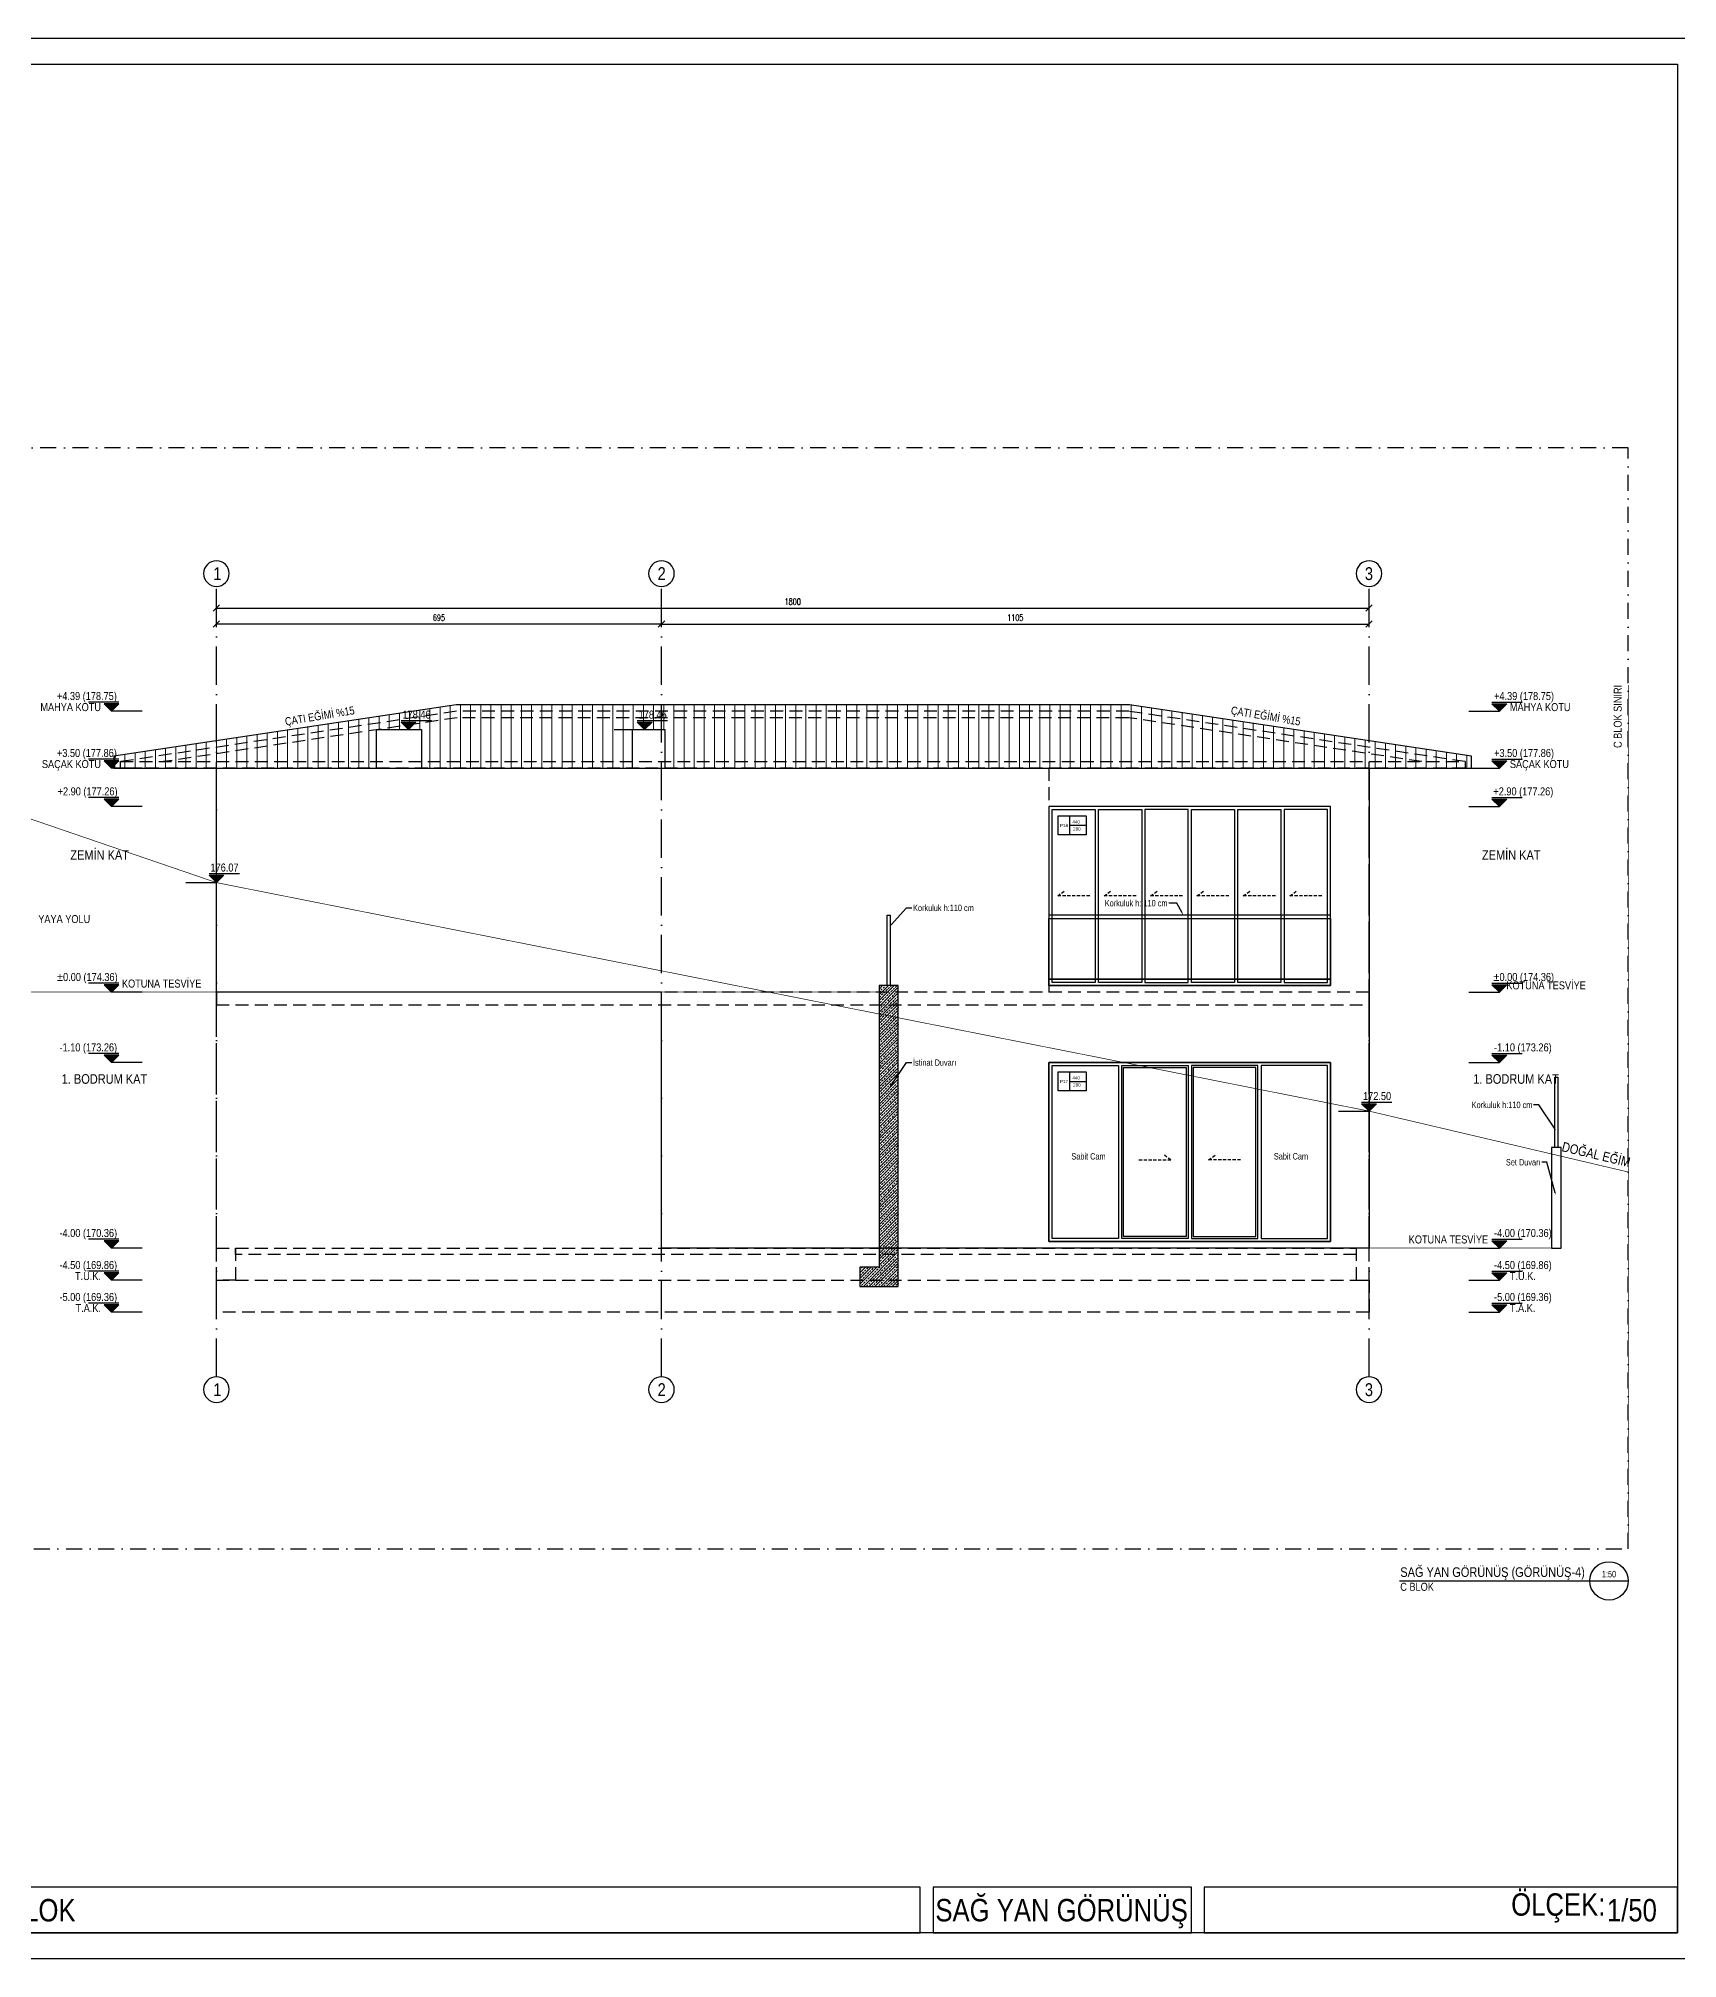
# Model space of a CAD drawing. Header units: millimetres. Extents: x 82776 to 137242, y 11666 to 27998.
# Drawn here: x 118165 to 120725, y 16109 to 19109 of the extents above; entities that cross this region are included whole.
import ezdxf
from ezdxf import colors
from ezdxf.entities.mleader import LeaderData, LeaderLine
from ezdxf.enums import TextEntityAlignment as Align
from ezdxf.math import Vec2, Vec3

# ---------------------------------------------------------------- set-up
doc = ezdxf.new("R2010")
doc.units = ezdxf.units.MM
for name, pattern in [('( Hidden )', [0.375, 0.25, -0.125]), ('ACAD_ISO03W100', [30, 12, -18]), ('ACAD_ISO10W100', [18, 12, -3, 0, -3]), ('DASHDOT', [1, 0.5, -0.25, 0, -0.25]), ('DASHED', [15, 10, -5])]:
    doc.linetypes.add(name, pattern=pattern)
doc.layers.add('0_IFC_Blok Sınırı', color=32, linetype='ACAD_ISO03W100', lineweight=0)
for name, color, linetype in [('0_IFC_Concrete Trace', 253, '( Hidden )'), ('0_IFC_Dimension_Exterior_50', 253, 'Continuous'), ('0_IFC_Elevation_2', 31, 'Continuous'), ('0_IFC_Elevation_3', 21, 'Continuous'), ('0_IFC_Elevation_4', 11, 'Continuous'), ('0_IFC_Grid', 14, 'ACAD_ISO10W100'), ('0_IFC_Grid_Text_100', 14, 'Continuous'), ('0_IFC_Hatch', 250, 'Continuous'), ('0_IFC_Hatch_Structure', 251, 'Continuous'), ('0_IFC_Legend_Text', 7, 'Continuous'), ('0_IFC_Legend_Viewport', 7, 'Continuous'), ('0_IFC_Notation_Level_50', 160, 'Continuous'), ('0_IFC_Notation_Section_50', 10, 'Continuous'), ('0_IFC_Text_Explanation_100', 231, 'Continuous'), ('0_IFC_Text_Explanation_20', 231, 'Continuous'), ('0_IFC_Text_Explanation_50', 231, 'Continuous'), ('1_IFC_Concrete_Section', 50, 'Continuous'), ('2_IFC_Handrail', 181, 'Continuous'), ('2_IFC_Wall', 130, 'Continuous'), ('3_IFC_Window', 136, 'Continuous'), ('7_IFC_Landscape', 45, 'Continuous')]:
    doc.layers.add(name, color=color, linetype=linetype)
doc.styles.add('IFC_TEXT', font='ARIALN.TTF')
doc.styles.add('IFC_TEXT_DIM', font='romans.shx', dxfattribs={"width": 0.7})
doc.styles.get("Standard").update_dxf_attribs({"font": 'arial.ttf'})
doc.dimstyles.new('IFC_Dim50', dxfattribs={"dimtxt": 10, "dimasz": 10, "dimexe": 0.00125, "dimexo": 0.000625, "dimgap": 5, "dimtad": 1, "dimdec": 4, "dimrnd": 0.5, "dimzin": 9, "dimtxsty": 'IFC_TEXT_DIM', "dimblk": 'OBLIQUE', "dimcen": -2.5, "dimclrd": 256, "dimclre": 256, "dimclrt": 256, "dimazin": 0, "dimtfac": 1, "dimtdec": 4, "dimtix": 1, "dimtmove": 1, "dimatfit": 3, "dimfxl": 5, "dimfxlon": 1, "dimtfillclr": 256, "dimlwd": -1, "dimlwe": 5, "dimarcsym": 0})

# ---------------------------------------------------------------- blocks, each defined once
blk = doc.blocks.new('*U2567')
for points in [[(-3643.9, 0), (-1182.8, 0), (-1182.8, 71.5), (-3643.9, 71.5)], [(-1162.8, 0), (-759.4, 0), (-759.4, 71.5), (-1162.8, 71.5)], [(-739.4, 0), (0, 0), (0, 71.5), (-739.4, 71.5)]]:
    blk.add_lwpolyline(points, close=True)
at = {"layer": '0_IFC_Legend_Viewport', "transparency": 33554687}
blk.add_lwpolyline([(-3643.9, 2920), (0, 2920), (0, 0), (-3643.9, 0)], close=True, dxfattribs=at)
at = {"style": 'IFC_TEXT'}
for tag, p in [('PAFTA', (-2649, 17.9)), ('KOT', (-1159.1, 18)), ('OLCEK', (-110.4, 17.9))]:
    blk.add_attdef(tag, p, '', height=35, dxfattribs=at)
at = {"layer": '0_IFC_Legend_Text', "transparency": 33554687, "insert": (-259.9, 61.9), "char_height": 35, "attachment_point": 1, "style": 'IFC_TEXT'}
blk.add_mtext_dynamic_manual_height_columns('ÖLÇEK:', width=490.238, gutter_width=61.4, heights=[0], dxfattribs=at)
blk = doc.blocks.new('*U1744')
at = {"layer": '0_IFC_Text_Explanation_100'}
blk.add_lwpolyline([(-357.2, 0), (0, 0)], dxfattribs=at)
blk.add_circle((-30, 0), 30, dxfattribs=at)
at = {"layer": '0_IFC_Text_Explanation_100', "style": 'IFC_TEXT'}
for tag, p, height in [('TITLE', (-356, 6.2), 15), ('SHEET_NO', (-356, -15.5), 12.5)]:
    blk.add_attdef(tag, p, '', height=height, dxfattribs=at)
for tag, p in [('SCALE', (-30, 10.6)), ('DRAWING_NO', (-30, -11.3))]:
    blk.add_attdef(tag, text='', height=10, dxfattribs=at).set_placement(p, align=Align.MIDDLE)
blk = doc.blocks.new('0_IFC_AXIS_TEXT_100')
at = {"layer": '0_IFC_Grid_Text_100'}
blk.add_circle((0, 1000), 1000, dxfattribs=at)
at = {"layer": '0_IFC_Grid_Text_100', "style": 'IFC_TEXT'}
blk.add_attdef('AXIS_NO', text='', height=1000, dxfattribs=at).set_placement((0, 993), align=Align.MIDDLE_CENTER)
blk = doc.blocks.new('_Oblique')
at = {"color": 0, "linetype": 'ByBlock', "lineweight": -2}
blk.add_line((-0.5, -0.5), (0.5, 0.5), dxfattribs=at)
blk = doc.blocks.new('*D2591')
at = {"layer": '0_IFC_Dimension_Exterior_50', "lineweight": 5, "transparency": 16777216}
for p, q in [((695, -64), (695, -59)), ((1800, -64), (1800, -59))]:
    blk.add_line(p, q, dxfattribs=at)
at = {"layer": '0_IFC_Dimension_Exterior_50', "transparency": 16777216}
blk.add_line((695, -59), (1800, -59), dxfattribs=at)
at = {"layer": 'Defpoints', "color": 0, "transparency": 16777216}
for p in [(1800, -59), (1800, -100), (695, -125)]:
    blk.add_point(p, dxfattribs=at)
at = {"layer": '0_IFC_Dimension_Exterior_50', "transparency": 16777216, "xscale": 10, "yscale": 10, "zscale": 10, "rotation": 180}
blk.add_blockref('_Oblique', (695, -59), dxfattribs=at)
at = {"layer": '0_IFC_Dimension_Exterior_50', "transparency": 16777216, "xscale": 10, "yscale": 10, "zscale": 10}
blk.add_blockref('_Oblique', (1800, -59), dxfattribs=at)
at = {"layer": '0_IFC_Dimension_Exterior_50', "transparency": 16777216, "insert": (1247.5, -49), "char_height": 10, "attachment_point": 5, "style": 'IFC_TEXT_DIM'}
blk.add_mtext('1105', dxfattribs=at)
blk = doc.blocks.new('*D2592')
at = {"layer": '0_IFC_Dimension_Exterior_50', "lineweight": 5, "transparency": 16777216}
for p, q in [((0, -39), (0, -34)), ((1800, -39), (1800, -34))]:
    blk.add_line(p, q, dxfattribs=at)
at = {"layer": '0_IFC_Dimension_Exterior_50', "transparency": 16777216}
blk.add_line((0, -34), (1800, -34), dxfattribs=at)
at = {"layer": 'Defpoints', "color": 0, "transparency": 16777216}
for p in [(1800, -34), (0, -100), (1800, -100)]:
    blk.add_point(p, dxfattribs=at)
at = {"layer": '0_IFC_Dimension_Exterior_50', "transparency": 16777216, "xscale": 10, "yscale": 10, "zscale": 10, "rotation": 180}
blk.add_blockref('_Oblique', (0, -34), dxfattribs=at)
at = {"layer": '0_IFC_Dimension_Exterior_50', "transparency": 16777216, "xscale": 10, "yscale": 10, "zscale": 10}
blk.add_blockref('_Oblique', (1800, -34), dxfattribs=at)
at = {"layer": '0_IFC_Dimension_Exterior_50', "transparency": 16777216, "insert": (900, -24), "char_height": 10, "attachment_point": 5, "style": 'IFC_TEXT_DIM'}
blk.add_mtext('1800', dxfattribs=at)
blk = doc.blocks.new('*D2593')
at = {"layer": '0_IFC_Dimension_Exterior_50', "lineweight": 5, "transparency": 16777216}
for p, q in [((0, -54), (0, -59)), ((695, -64), (695, -59))]:
    blk.add_line(p, q, dxfattribs=at)
at = {"layer": '0_IFC_Dimension_Exterior_50', "transparency": 16777216}
blk.add_line((695, -59), (0, -59), dxfattribs=at)
at = {"layer": 'Defpoints', "color": 0, "transparency": 16777216}
for p in [(0, 0), (0, -59), (695, -125)]:
    blk.add_point(p, dxfattribs=at)
at = {"layer": '0_IFC_Dimension_Exterior_50', "transparency": 16777216, "xscale": 10, "yscale": 10, "zscale": 10, "rotation": 180}
blk.add_blockref('_Oblique', (0, -59), dxfattribs=at)
at = {"layer": '0_IFC_Dimension_Exterior_50', "transparency": 16777216, "xscale": 10, "yscale": 10, "zscale": 10}
blk.add_blockref('_Oblique', (695, -59), dxfattribs=at)
at = {"layer": '0_IFC_Dimension_Exterior_50', "transparency": 16777216, "insert": (347.5, -49), "char_height": 10, "attachment_point": 5, "style": 'IFC_TEXT_DIM'}
blk.add_mtext('695', dxfattribs=at)
blk = doc.blocks.new('0_IFC_WINDOWTAG_EL')
blk.add_wipeout([(1.2, 15), (23, 15), (23, 0), (1.2, 0)])
at = {"layer": '0_IFC_Text_Explanation_50'}
blk.add_lwpolyline([(1.2, 15), (23, 15), (23, 0), (1.2, 0)], close=True, dxfattribs=at)
for points in [[(10, 15), (10, 0)], [(10, 7.5), (23, 7.5)]]:
    blk.add_lwpolyline(points, dxfattribs=at)
for tag, p in [('KOD', (1.9, 6.2)), ('EN', (12.1, 9)), ('YÜKSEKLİK', (12.5, 3.5))]:
    blk.add_attdef(tag, p, '', height=2.5, dxfattribs=at)
blk = doc.blocks.new('*U2595')
blk.add_wipeout([(440, 280), (0, 280), (0, 0), (440, 0)])
at = {"layer": '3_IFC_Window'}
for points in [[(440, 280), (0, 280), (0, 0), (440, 0)], [(77.5, 275), (145, 275), (145, 5), (77.5, 5)], [(217.5, 275), (150, 275), (150, 5), (217.5, 5)], [(222.5, 275), (290, 275), (290, 5), (222.5, 5)], [(295, 275), (362.5, 275), (362.5, 5), (295, 5)], [(435, 275), (367.5, 275), (367.5, 5), (435, 5)]]:
    blk.add_lwpolyline(points, close=True, dxfattribs=at)
at = {"layer": '3_IFC_Window', "linetype": '( Hidden )', "ltscale": 20}
for points in [[(63.8, 140.3), (13.8, 140.3), (25.8, 148.9)], [(136.2, 140.3), (86.2, 140.3), (98.3, 148.9)], [(208.7, 140.3), (158.7, 140.3), (170.8, 148.9)], [(281.2, 140.3), (231.2, 140.3), (243.3, 148.9)], [(353.7, 140.3), (303.7, 140.3), (315.8, 148.9)], [(426.2, 140.3), (376.2, 140.3), (388.3, 148.9)]]:
    blk.add_lwpolyline(points, dxfattribs=at)
at = {"transparency": 33554687}
ref = blk.add_blockref('0_IFC_WINDOWTAG_EL', (12.1, 235.5), dxfattribs=dict(at, xscale=2, yscale=2, zscale=2))
ref.add_attrib('YÜKSEKLİK', '280', (38, 242.4), dxfattribs={"layer": '0_IFC_Text_Explanation_20', "height": 5})
ref.add_attrib('EN', '440', (36.7, 253.4), dxfattribs={"layer": '0_IFC_Text_Explanation_20', "height": 5})
ref.add_attrib('KOD', 'P18', (17.5, 247.8), dxfattribs={"layer": '0_IFC_Text_Explanation_20', "height": 5})
at = {"layer": '3_IFC_Window'}
blk.add_lwpolyline([(5, 275), (72.5, 275), (72.5, 5), (5, 5)], close=True, dxfattribs=at)
blk = doc.blocks.new('*U2594')
blk.add_wipeout([(0, 280), (440, 280), (440, 0), (0, 0)])
at = {"layer": '3_IFC_Window'}
for points in [[(0, 280), (440, 280), (440, 0), (0, 0)], [(5, 275), (108.8, 275), (108.7, 5), (5, 5)], [(113.8, 275), (217.5, 275), (217.5, 5), (113.7, 5)], [(116.7, 272), (214.5, 272), (214.5, 8), (116.7, 8)], [(326.3, 275), (222.5, 275), (222.5, 5), (326.3, 5)], [(323.3, 272), (225.5, 272), (225.5, 8), (323.3, 8)], [(435, 275), (331.3, 275), (331.3, 5), (435, 5)]]:
    blk.add_lwpolyline(points, close=True, dxfattribs=at)
at = {"layer": '3_IFC_Window', "linetype": '( Hidden )', "ltscale": 20}
for points in [[(140.6, 127.8), (190.6, 127.8), (178.5, 136.4)], [(299.4, 127.8), (249.4, 127.8), (261.5, 136.4)]]:
    blk.add_lwpolyline(points, dxfattribs=at)
at = {"layer": '0_IFC_Text_Explanation_50', "char_height": 10, "attachment_point": 5, "style": 'IFC_TEXT'}
for insert in [(61.9, 133.3, -87363.2), (378.1, 133.3, -87363.2)]:
    blk.add_mtext_dynamic_manual_height_columns('Sabit Cam', width=167.351, gutter_width=12.5, heights=[0], dxfattribs=dict(at, insert=insert))
at = {"transparency": 33554687}
ref = blk.add_blockref('0_IFC_WINDOWTAG_EL', (12.1, 235.5), dxfattribs=dict(at, xscale=2, yscale=2, zscale=2))
ref.add_attrib('YÜKSEKLİK', '280', (38, 242.4), dxfattribs={"layer": '0_IFC_Text_Explanation_20', "height": 5})
ref.add_attrib('EN', '440', (36.7, 253.4), dxfattribs={"layer": '0_IFC_Text_Explanation_20', "height": 5})
ref.add_attrib('KOD', 'P17', (17.5, 247.8), dxfattribs={"layer": '0_IFC_Text_Explanation_20', "height": 5})
blk = doc.blocks.new('C_GR4_DOGRAMALAR')
for name, p in [('*U2595', (-500, 460)), ('*U2594', (-500, 60))]:
    blk.add_blockref(name, p)
blk = doc.blocks.new('*U2605')
at = {"layer": '2_IFC_Handrail'}
for points in [[(440, 95), (440, 100), (0, 100), (0, 95)], [(0, 95), (440, 95), (440, 0), (0, 0)], [(440, 0), (440, -10), (0, -10), (0, 0)]]:
    blk.add_lwpolyline(points, close=True, dxfattribs=at)
blk = doc.blocks.new('C_GR4_ALTLIK')
at = {"layer": '0_IFC_Hatch', "lineweight": 0}
h = blk.add_hatch(dxfattribs=at)
h.set_pattern_fill('LINE', color=256, scale=5, angle=90)
h.set_pattern_definition([(90, (-113030.349, -17613.353), (-15.875, 1e-15), [])])
h.paths.add_polyline_path([(-1960, 818.6), (-1960, 800), (160, 800), (160, 818.6), (-374.3, 898.8), (-1425.7, 898.8)])
at = {"layer": '0_IFC_Elevation_3'}
for points in [[(-500, 460), (-60, 460), (-60, 740), (-500, 740)], [(-500, 60), (-60, 60), (-60, 340), (-500, 340)]]:
    blk.add_lwpolyline(points, close=True, dxfattribs=at)
blk.add_blockref('*U2605', (-500, 470))
for points in [[(-1550, 860), (-1480, 860), (-1480, 800), (-1550, 800)], [(-1150, 860), (-1100, 860), (-1100, 800), (-1150, 800)]]:
    blk.add_wipeout(points).dxf.layer = '0_IFC_Elevation_3'
at = {"layer": '0_IFC_Elevation_2'}
blk.add_lwpolyline([(-1550, 800), (-1550, 860), (-1480, 860), (-1480, 800)], dxfattribs=at)
blk.add_lwpolyline([(-1800, 800), (0, 800), (0, 50), (-1105, 50), (-1105, 450), (-1800, 450)], close=True, dxfattribs=at)
at = {"layer": '0_IFC_Elevation_3'}
blk.add_lwpolyline([(-1960, 818.6), (-1960, 800), (160, 800), (160, 818.6), (-374.3, 898.8), (-1425.7, 898.8)], close=True, dxfattribs=at)
blk.add_lwpolyline([(-1150, 800), (-1150, 860), (-1100, 860), (-1100, 800)], dxfattribs=at)
blk = doc.blocks.new('C_GR4_DOS IZI')
at = {"layer": '0_IFC_Concrete Trace', "linetype": '( Hidden )', "ltscale": 80}
for points in [[(150, 810), (-375, 888.7), (-1425, 888.7), (-1950, 810)], [(82.6, 810), (-375.7, 878.7), (-1424.3, 878.7), (-1882.6, 810)], [(-1800, 450), (-1800, 800)], [(-500, 800), (-500, 450)], [(0, 450), (0, 800)], [(-1800, 50), (-1800, 430)], [(0, 50), (0, 430)]]:
    blk.add_lwpolyline(points, dxfattribs=at)
for points in [[(-1950, 810), (150, 810), (150, 800), (-1950, 800)], [(-1800, 430), (0, 430), (0, 450), (-1800, 450)], [(-1770, 0), (-1800, 0), (-1800, 50), (-1770, 50)], [(-20, 40), (-1770, 40), (-1770, 50), (-20, 50)], [(0, 50), (-20, 50), (-20, 0), (0, 0)], [(0, -50), (-1800, -50), (-1800, 0), (0, 0)]]:
    blk.add_lwpolyline(points, close=True, dxfattribs=at)
blk = doc.blocks.new('0_IFC_NOT_RUDELEVEL_50_N')
at = {"layer": '0_IFC_Notation_Level_50'}
h = blk.add_hatch(color=256, dxfattribs=at)
h.dxf.hatch_style = 1
h.paths.add_polyline_path([(-201.6, 201.6), (201.6, 201.6), (0, 0)])
for p, q in [((-834.4, 0), (0, 0)), ((-201.6, 246.4), (627.2, 246.4))]:
    blk.add_line(p, q, dxfattribs=at)
blk.add_lwpolyline([(-201.6, 201.6), (201.6, 201.6), (0, 0), (-201.6, 201.6)], dxfattribs=at)
at = {"layer": '0_IFC_Notation_Level_50', "style": 'IFC_TEXT'}
blk.add_attdef('LEVEL', (-201.6, 302.4), '', height=280, dxfattribs=at)
blk = doc.blocks.new('C_GR4_DE')
at = {"layer": '0_IFC_Elevation_4', "linetype": 'DASHED', "const_width": 1}
blk.add_lwpolyline([(-2469.6, 900.4), (-1800, 671), (0, 314), (300, 243.5)], dxfattribs=at)
ref = blk.add_blockref('0_IFC_NOT_RUDELEVEL_50_N', (-2912, 1052), dxfattribs=dict(xscale=0.0571428571427681, yscale=0.0571428571427681, zscale=0.0571428571427681))
ref.add_attrib('LEVEL', '179.88', (-2921.3, 1069.3), dxfattribs={"layer": '0_IFC_Notation_Level_50', "height": 12.5, "style": 'IFC_TEXT'})
ref = blk.add_blockref('0_IFC_NOT_RUDELEVEL_50_N', (-1800, 671), dxfattribs=dict(xscale=0.0571428571427681, yscale=0.0571428571427681, zscale=0.0571428571427681))
ref.add_attrib('LEVEL', '176.07', (-1809.3, 688.3), dxfattribs={"layer": '0_IFC_Notation_Level_50', "height": 12.5, "style": 'IFC_TEXT'})
ref = blk.add_blockref('0_IFC_NOT_RUDELEVEL_50_N', (0, 314), dxfattribs=dict(xscale=0.0571428571427681, yscale=0.0571428571427681, zscale=0.0571428571427681))
ref.add_attrib('LEVEL', '172.50', (-9.3, 331.3), dxfattribs={"layer": '0_IFC_Notation_Level_50', "height": 12.5, "style": 'IFC_TEXT'})
at = {"layer": '0_IFC_Elevation_4', "linetype": 'DASHED', "ltscale": 3, "char_height": 15, "attachment_point": 1, "style": 'IFC_TEXT'}
for insert, rotation in [((-2864.6, 1067.2), 340.4107), ((303.5, 266.2), 346.6112)]:
    blk.add_mtext_dynamic_manual_height_columns('\\pxt4;DOĞAL EĞİM', width=252.297, gutter_width=125, heights=[0], dxfattribs=dict(at, insert=insert, rotation=rotation))
blk = doc.blocks.new('*U2556')
ref = blk.add_blockref('0_IFC_NOT_RUDELEVEL_50_N', (0, 939), dxfattribs=dict(xscale=-0.057142857142768, yscale=0.057142857142768, zscale=0.057142857142768))
ref.add_attrib('LEVEL', '+4.39 (178.75)', (-85.3, 956.3), dxfattribs={"layer": '0_IFC_Notation_Level_50', "height": 12.5, "style": 'IFC_TEXT'})
ref = blk.add_blockref('0_IFC_NOT_RUDELEVEL_50_N', (0, 850), dxfattribs=dict(xscale=-0.057142857142768, yscale=0.057142857142768, zscale=0.057142857142768))
ref.add_attrib('LEVEL', '+3.50 (177.86)', (-85.3, 867.3), dxfattribs={"layer": '0_IFC_Notation_Level_50', "height": 12.5, "style": 'IFC_TEXT'})
ref = blk.add_blockref('0_IFC_NOT_RUDELEVEL_50_N', (0, 790), dxfattribs=dict(xscale=-0.057142857142768, yscale=0.057142857142768, zscale=0.057142857142768))
ref.add_attrib('LEVEL', '+2.90 (177.26)', (-84.2, 807.3), dxfattribs={"layer": '0_IFC_Notation_Level_50', "height": 12.5, "style": 'IFC_TEXT'})
ref = blk.add_blockref('0_IFC_NOT_RUDELEVEL_50_N', (0, 500), dxfattribs=dict(xscale=-0.057142857142768, yscale=0.057142857142768, zscale=0.057142857142768))
ref.add_attrib('LEVEL', '%%P0.00 (174.36)', (-85.3, 517.3), dxfattribs={"layer": '0_IFC_Notation_Level_50', "height": 12.5, "style": 'IFC_TEXT'})
ref = blk.add_blockref('0_IFC_NOT_RUDELEVEL_50_N', (0, 390), dxfattribs=dict(xscale=-0.057142857142768, yscale=0.057142857142768, zscale=0.057142857142768))
ref.add_attrib('LEVEL', '-1.10 (173.26)', (-81.3, 407.3), dxfattribs={"layer": '0_IFC_Notation_Level_50', "height": 12.5, "style": 'IFC_TEXT'})
ref = blk.add_blockref('0_IFC_NOT_RUDELEVEL_50_N', (0, 100), dxfattribs=dict(xscale=-0.057142857142768, yscale=0.057142857142768, zscale=0.057142857142768))
ref.add_attrib('LEVEL', '-4.00 (170.36)', (-81.3, 117.3), dxfattribs={"layer": '0_IFC_Notation_Level_50', "height": 12.5, "style": 'IFC_TEXT'})
ref = blk.add_blockref('0_IFC_NOT_RUDELEVEL_50_N', (0, 50), dxfattribs=dict(xscale=-0.057142857142768, yscale=0.057142857142768, zscale=0.057142857142768))
ref.add_attrib('LEVEL', '-4.50 (169.86)', (-81.3, 67.3), dxfattribs={"layer": '0_IFC_Notation_Level_50', "height": 12.5, "style": 'IFC_TEXT'})
ref = blk.add_blockref('0_IFC_NOT_RUDELEVEL_50_N', (0, 0), dxfattribs=dict(xscale=-0.057142857142768, yscale=0.057142857142768, zscale=0.057142857142768))
ref.add_attrib('LEVEL', '-5.00 (169.36)', (-81.3, 17.3), dxfattribs={"layer": '0_IFC_Notation_Level_50', "height": 12.5, "style": 'IFC_TEXT'})
at = {"layer": '0_IFC_Notation_Level_50', "char_height": 12.5, "attachment_point": 3, "style": 'IFC_TEXT'}
for s, insert in [('MAHYA KOTU', (-16.5, 951.5)), ('SAÇAK KOTU', (-16.5, 862.5)), ('T.Ü.K.', (-16.5, 62.5)), ('T.A.K.', (-16.5, 12.5))]:
    blk.add_mtext_dynamic_manual_height_columns(s, width=128.311, gutter_width=12.5, heights=[0], dxfattribs=dict(at, insert=insert))
at = {"layer": '0_IFC_Text_Explanation_50', "char_height": 15, "attachment_point": 5, "style": 'IFC_TEXT'}
for s, insert in [('\\pxt4;ZEMİN KAT', (-18.6, 714.1)), ('\\pxi-3,l4,t4;1. BODRUM KAT', (-18.6, 364.1))]:
    blk.add_mtext_dynamic_manual_height_columns(s, width=215.825, gutter_width=125, heights=[0], dxfattribs=dict(at, insert=insert))
blk = doc.blocks.new('*U2604')
ref = blk.add_blockref('0_IFC_NOT_RUDELEVEL_50_N', (0, 939), dxfattribs=dict(xscale=0.057142857142768, yscale=0.057142857142768, zscale=0.057142857142768))
ref.add_attrib('LEVEL', '+4.39 (178.75)', (-8.2, 956.3), dxfattribs={"layer": '0_IFC_Notation_Level_50', "height": 12.5, "style": 'IFC_TEXT'})
ref = blk.add_blockref('0_IFC_NOT_RUDELEVEL_50_N', (0, 850), dxfattribs=dict(xscale=0.057142857142768, yscale=0.057142857142768, zscale=0.057142857142768))
ref.add_attrib('LEVEL', '+3.50 (177.86)', (-8.2, 867.3), dxfattribs={"layer": '0_IFC_Notation_Level_50', "height": 12.5, "style": 'IFC_TEXT'})
ref = blk.add_blockref('0_IFC_NOT_RUDELEVEL_50_N', (0, 790), dxfattribs=dict(xscale=0.057142857142768, yscale=0.057142857142768, zscale=0.057142857142768))
ref.add_attrib('LEVEL', '+2.90 (177.26)', (-9.3, 807.3), dxfattribs={"layer": '0_IFC_Notation_Level_50', "height": 12.5, "style": 'IFC_TEXT'})
ref = blk.add_blockref('0_IFC_NOT_RUDELEVEL_50_N', (0, 500), dxfattribs=dict(xscale=0.057142857142768, yscale=0.057142857142768, zscale=0.057142857142768))
ref.add_attrib('LEVEL', '%%P0.00 (174.36)', (-9.3, 517.3), dxfattribs={"layer": '0_IFC_Notation_Level_50', "height": 12.5, "style": 'IFC_TEXT'})
ref = blk.add_blockref('0_IFC_NOT_RUDELEVEL_50_N', (0, 390), dxfattribs=dict(xscale=0.057142857142768, yscale=0.057142857142768, zscale=0.057142857142768))
ref.add_attrib('LEVEL', '-1.10 (173.26)', (-8.2, 407.3), dxfattribs={"layer": '0_IFC_Notation_Level_50', "height": 12.5, "style": 'IFC_TEXT'})
ref = blk.add_blockref('0_IFC_NOT_RUDELEVEL_50_N', (0, 100), dxfattribs=dict(xscale=0.057142857142768, yscale=0.057142857142768, zscale=0.057142857142768))
ref.add_attrib('LEVEL', '-4.00 (170.36)', (-8.2, 117.3), dxfattribs={"layer": '0_IFC_Notation_Level_50', "height": 12.5, "style": 'IFC_TEXT'})
ref = blk.add_blockref('0_IFC_NOT_RUDELEVEL_50_N', (0, 50), dxfattribs=dict(xscale=0.057142857142768, yscale=0.057142857142768, zscale=0.057142857142768))
ref.add_attrib('LEVEL', '-4.50 (169.86)', (-8.2, 67.3), dxfattribs={"layer": '0_IFC_Notation_Level_50', "height": 12.5, "style": 'IFC_TEXT'})
ref = blk.add_blockref('0_IFC_NOT_RUDELEVEL_50_N', (0, 0), dxfattribs=dict(xscale=0.057142857142768, yscale=0.057142857142768, zscale=0.057142857142768))
ref.add_attrib('LEVEL', '-5.00 (169.36)', (-8.2, 17.3), dxfattribs={"layer": '0_IFC_Notation_Level_50', "height": 12.5, "style": 'IFC_TEXT'})
at = {"layer": '0_IFC_Notation_Level_50', "char_height": 12.5, "attachment_point": 1, "style": 'IFC_TEXT'}
for s, insert in [('MAHYA KOTU', (16.5, 951.5)), ('SAÇAK KOTU', (16.5, 862.5)), ('T.Ü.K.', (16.5, 62.5)), ('T.A.K.', (16.5, 12.5))]:
    blk.add_mtext_dynamic_manual_height_columns(s, width=128.311, gutter_width=12.5, heights=[0], dxfattribs=dict(at, insert=insert))
at = {"layer": '0_IFC_Text_Explanation_50', "char_height": 15, "attachment_point": 5, "style": 'IFC_TEXT'}
for s, insert in [('\\pxt4;ZEMİN KAT', (18.6, 714.1)), ('\\pxi-3,l4,t4;1. BODRUM KAT', (18.6, 364.1))]:
    blk.add_mtext_dynamic_manual_height_columns(s, width=215.825, gutter_width=125, heights=[0], dxfattribs=dict(at, insert=insert))
blk = doc.blocks.new('C_GR4_AKS')
at = {"layer": '0_IFC_Grid', "ltscale": 5}
for points in [[(0, -1235), (0, 0)], [(695, -1235), (695, 0)], [(1800, -1235), (1800, 0)]]:
    blk.add_lwpolyline(points, dxfattribs=at)
ref = blk.add_blockref('0_IFC_AXIS_TEXT_100', (0, 0), dxfattribs=dict(xscale=-0.02, yscale=0.02, zscale=0.02))
ref.add_attrib('AXIS_NO', '1', dxfattribs={"layer": '0_IFC_Grid_Text_100', "height": 20, "rotation": 0, "style": 'IFC_TEXT'}).set_placement((1.51432, 19.85432), align=Align.MIDDLE_CENTER)
ref = blk.add_blockref('0_IFC_AXIS_TEXT_100', (695, 0), dxfattribs=dict(xscale=-0.02, yscale=0.02, zscale=0.02))
ref.add_attrib('AXIS_NO', '2', dxfattribs={"layer": '0_IFC_Grid_Text_100', "height": 20, "rotation": 0, "style": 'IFC_TEXT'}).set_placement((695.30014, 19.85432), align=Align.MIDDLE_CENTER)
ref = blk.add_blockref('0_IFC_AXIS_TEXT_100', (1800, 0), dxfattribs=dict(xscale=-0.02, yscale=0.02, zscale=0.02))
ref.add_attrib('AXIS_NO', '3', dxfattribs={"layer": '0_IFC_Grid_Text_100', "height": 20, "rotation": 0, "style": 'IFC_TEXT'}).set_placement((1799.9045, 19.85432), align=Align.MIDDLE_CENTER)
ref = blk.add_blockref('0_IFC_AXIS_TEXT_100', (0, -1275), dxfattribs=dict(xscale=-0.02, yscale=0.02, zscale=0.02))
ref.add_attrib('AXIS_NO', '1', dxfattribs={"layer": '0_IFC_Grid_Text_100', "height": 20, "rotation": 0, "style": 'IFC_TEXT'}).set_placement((1.51432, -1255.14568), align=Align.MIDDLE_CENTER)
ref = blk.add_blockref('0_IFC_AXIS_TEXT_100', (695, -1275), dxfattribs=dict(xscale=-0.02, yscale=0.02, zscale=0.02))
ref.add_attrib('AXIS_NO', '2', dxfattribs={"layer": '0_IFC_Grid_Text_100', "height": 20, "rotation": 0, "style": 'IFC_TEXT'}).set_placement((695.30014, -1255.14568), align=Align.MIDDLE_CENTER)
ref = blk.add_blockref('0_IFC_AXIS_TEXT_100', (1800, -1275), dxfattribs=dict(xscale=-0.02, yscale=0.02, zscale=0.02))
ref.add_attrib('AXIS_NO', '3', dxfattribs={"layer": '0_IFC_Grid_Text_100', "height": 20, "rotation": 0, "style": 'IFC_TEXT'}).set_placement((1799.9045, -1255.14568), align=Align.MIDDLE_CENTER)
at = {"layer": '0_IFC_Dimension_Exterior_50'}
for base, p1, p2, picture, middle in [((0, -58.95132), (695, -125.00227), (0, 0), '*D2593', (347.5, -48.95132)), ((1800, -33.95132), (0, -100), (1800, -100), '*D2592', (900, -23.95132)), ((1800, -58.95132), (695, -125.00227), (1800, -100), '*D2591', (1247.5, -48.95132))]:
    dim = blk.add_linear_dim(base=base, p1=p1, p2=p2, angle=180, dimstyle='IFC_Dim50', dxfattribs=at)
    dim.commit()
    dim.dimension.update_dxf_attribs({"geometry": picture, "text_midpoint": middle})
blk = doc.blocks.new('C_GR4_YAZI')
at = {"layer": '0_IFC_Text_Explanation_50', "char_height": 12.5, "style": 'IFC_TEXT'}
for insert, attachment_point, rotation in [((-793.9, -20.2), 1, 9.4704), ((793.9, -20.2), 3, 350.5296)]:
    blk.add_mtext_dynamic_manual_height_columns('ÇATI EĞİMİ %15', width=167.351, gutter_width=12.5, heights=[0], dxfattribs=dict(at, insert=insert, attachment_point=attachment_point, rotation=rotation))
at = {"layer": '0_IFC_Text_Explanation_50'}
ml = blk.add_multileader_mtext('Standard', dxfattribs=at)
ml.set_content('Korkuluk h: 110 cm', color=256, style='IFC_TEXT')
ml.set_leader_properties()
ml.build(insert=Vec2(0, 0))
ml.multileader.update_dxf_attribs({"text_right_attachment_type": 2, "dogleg_length": 0.36})
ctx = ml.context
ctx.base_point, ctx.char_height, ctx.plane_origin = Vec3(486.8, -310), 10, Vec3(610, -331.8)
ctx.right_attachment, ctx.text_align_type = 2, 2
notes = []
notes.append((ctx, [(0, (1, 1, 0), (599.9, -310), (-1, 0), 12.6, [(0, [(610, -328.8)], 0, [])])]))
ctx.mtext.insert, ctx.mtext.alignment, ctx.mtext.flow_direction = Vec3(585.3, -304.9), 3, 5
for ctx, leaders in notes:
    for number, flags, end, landing, length, lines in leaders:
        leader = LeaderData()
        leader.index, (leader.has_last_leader_line, leader.has_dogleg_vector, leader.attachment_direction) = number, flags
        leader.last_leader_point, leader.dogleg_vector, leader.dogleg_length = Vec3(end), Vec3(landing), length
        for number, points, colour, breaks in lines:
            line = LeaderLine()
            line.index, line.vertices, line.color, line.breaks = number, Vec3.list(points), colors.encode_raw_color(colour), breaks
            leader.lines.append(line)
        ctx.leaders.append(leader)
blk = doc.blocks.new('C_GR4')
at = {"layer": '0_IFC_Hatch_Structure'}
h = blk.add_hatch(dxfattribs=at)
h.set_pattern_fill('ANSI33', color=256, angle=180)
h.set_pattern_definition([(225, (-127619.961, -27615.951), (4.49012806, -4.49012806), []), (225, (-127624.451, -27615.951), (4.49012806, -4.49012806), [3.175, -1.5875])])
h.paths.add_polyline_path([(1264.9, -1140), (1264.9, -1580), (1234.9, -1580), (1234.9, -1610), (1294.9, -1610), (1294.9, -1140)])
at = {"layer": '0_IFC_Blok Sınırı', "ltscale": 0.3, "const_width": 1}
blk.add_lwpolyline([(2434.8, -2020), (2434.8, -670)], dxfattribs=at)
at = {"layer": '0_IFC_Notation_Section_50', "linetype": 'DASHDOT', "ltscale": 50}
blk.add_lwpolyline([(2434.8, -2020), (2434.8, -299.9), (-1057, -299.9), (-1057, -2020)], close=True, dxfattribs=at)
at = {"layer": '1_IFC_Concrete_Section'}
blk.add_lwpolyline([(1264.9, -1140), (1264.9, -1580), (1234.9, -1580), (1234.9, -1610), (1294.9, -1610), (1294.9, -1140)], close=True, dxfattribs=at)
at = {"layer": '2_IFC_Handrail'}
for points in [[(1277.4, -1140), (1277.4, -1030), (1282.4, -1030), (1282.4, -1140)], [(2320, -1393), (2320, -1283), (2325, -1283), (2325, -1393)]]:
    blk.add_lwpolyline(points, close=True, dxfattribs=at)
at = {"layer": '2_IFC_Wall'}
blk.add_lwpolyline([(2330, -1550), (2330, -1393), (2315, -1393), (2315, -1550)], close=True, dxfattribs=at)
blk.add_blockref('*U1744', (2434.8, -2070)).add_auto_attribs({'TITLE': 'SAĞ YAN GÖRÜNÜŞ (GÖRÜNÜŞ-4)', 'SCALE': '1:50', 'SHEET_NO': 'C BLOK'})
at = {"layer": '0_IFC_Blok Sınırı', "insert": (2424.8, -670), "char_height": 12.5, "attachment_point": 9, "rotation": 90, "style": 'IFC_TEXT'}
blk.add_mtext_dynamic_manual_height_columns('C BLOK SINIRI', width=126.891, gutter_width=12.5, heights=[0], dxfattribs=at)
at = {"layer": '0_IFC_Notation_Level_50', "insert": (2368.6, -1133.3), "char_height": 12.5, "attachment_point": 3, "style": 'IFC_TEXT'}
blk.add_mtext_dynamic_manual_height_columns('KOTUNA TESVİYE', width=128.311, gutter_width=12.5, heights=[0], dxfattribs=at)
at = {"layer": '0_IFC_Text_Explanation_50', "insert": (-48.3, -1029.7), "char_height": 12.5, "attachment_point": 1, "style": 'IFC_TEXT'}
blk.add_mtext_dynamic_manual_height_columns('YAYA YOLU', width=83.648, gutter_width=12.5, heights=[0], dxfattribs=at)
at = {"layer": '0_IFC_Text_Explanation_50'}
ml = blk.add_multileader_mtext('Standard', dxfattribs=at)
ml.set_content('Korkuluk h:110 cm', color=256, style='IFC_TEXT')
ml.set_leader_properties()
ml.build(insert=Vec2(0, 0))
ctx = ml.context
ctx.base_point, ctx.char_height, ctx.plane_origin = Vec3(1315.9, -1018.6), 10, Vec3(1280.6, -1277.1)
notes = []
notes.append((ctx, [(0, (1, 1, 0), (1307.9, -1018.6), (1, 0), 8, [(0, [(1280.9, -1048.1)], 0, [])])]))
ctx.mtext.insert, ctx.mtext.rotation, ctx.mtext.flow_direction = Vec3(1317.9, -1013.5), 6.283185, 5
ml = blk.add_multileader_mtext('Standard', dxfattribs=at)
ml.set_content('İstinat Duvarı', color=256, style='IFC_TEXT')
ml.set_leader_properties()
ml.build(insert=Vec2(0, 0))
ctx = ml.context
ctx.base_point, ctx.char_height, ctx.plane_origin = Vec3(1315.8, -1260.3), 10, Vec3(1280.8, -1213.8)
notes.append((ctx, [(0, (1, 1, 0), (1307.8, -1260.3), (1, 0), 8, [(0, [(1280.8, -1299.8)], 0, [])])]))
ctx.mtext.insert, ctx.mtext.rotation, ctx.mtext.flow_direction = Vec3(1317.8, -1255.2), 6.283185, 5
ml = blk.add_multileader_mtext('Standard', dxfattribs=at)
ml.set_content('Set Duvarı', color=256, style='IFC_TEXT')
ml.set_leader_properties()
ml.build(insert=Vec2(0, 0))
ctx = ml.context
ctx.base_point, ctx.char_height, ctx.plane_origin = Vec3(2243.4, -1416), 10, Vec3(2329.3, -1485.3)
ctx.text_align_type = 2
notes.append((ctx, [(1, (1, 1, 0), (2307.9, -1416), (-1, 0), 8, [(0, [(2321.8, -1467.4)], 0, [])])]))
ctx.mtext.insert, ctx.mtext.alignment, ctx.mtext.flow_direction = Vec3(2297.9, -1410.9), 3, 5
for ctx, leaders in notes:
    for number, flags, end, landing, length, lines in leaders:
        leader = LeaderData()
        leader.index, (leader.has_last_leader_line, leader.has_dogleg_vector, leader.attachment_direction) = number, flags
        leader.last_leader_point, leader.dogleg_vector, leader.dogleg_length = Vec3(end), Vec3(landing), length
        for number, points, colour, breaks in lines:
            line = LeaderLine()
            line.index, line.vertices, line.color, line.breaks = number, Vec3.list(points), colors.encode_raw_color(colour), breaks
            leader.lines.append(line)
        ctx.leaders.append(leader)
blk.add_blockref('C_GR4_DOGRAMALAR', (2030, -1600))
blk.add_blockref('C_GR4_ALTLIK', (2030, -1600))
at = {"layer": '7_IFC_Landscape', "const_width": 1}
for points in [[(1264.9, -1150), (-70, -1150), (-170.3, -1001), (-220.3, -1001), (-320.6, -852), (-370.6, -852), (-439.6, -749.6), (-867, -603.1)], [(2434.8, -1431.2), (2330, -1406.5), (2330, -1550), (1294.9, -1550)]]:
    blk.add_lwpolyline(points, dxfattribs=at)
for name, p in [('C_GR4_AKS', (230, -516.1)), ('C_GR4_DE', (2030, -1650)), ('*U2556', (66.2, -1650)), ('*U2604', (2233.5, -1650)), ('C_GR4_DOS IZI', (2030, -1600)), ('C_GR4_YAZI', (1130, -701.2))]:
    blk.add_blockref(name, p)
ref = blk.add_blockref('0_IFC_NOT_RUDELEVEL_50_N', (529.9, -740), dxfattribs=dict(xscale=0.057142857142768, yscale=0.057142857142768, zscale=0.057142857142768))
ref.add_attrib('LEVEL', '178.46', (520.6, -722.7), dxfattribs={"layer": '0_IFC_Notation_Level_50', "height": 12.5, "style": 'IFC_TEXT'})
ref = blk.add_blockref('0_IFC_NOT_RUDELEVEL_50_N', (898.7, -740), dxfattribs=dict(xscale=0.057142857142768, yscale=0.057142857142768, zscale=0.057142857142768))
ref.add_attrib('LEVEL', '178.46', (889.4, -722.7), dxfattribs={"layer": '0_IFC_Notation_Level_50', "height": 12.5, "style": 'IFC_TEXT'})
at = {"layer": '0_IFC_Notation_Level_50', "char_height": 12.5, "attachment_point": 3, "style": 'IFC_TEXT'}
for insert in [(206.5, -1130.5), (2216.1, -1530.3)]:
    blk.add_mtext_dynamic_manual_height_columns('KOTUNA TESVİYE', width=128.311, gutter_width=12.5, heights=[0], dxfattribs=dict(at, insert=insert))
at = {"layer": '0_IFC_Text_Explanation_50'}
ml = blk.add_multileader_mtext('Standard', dxfattribs=at)
ml.set_content('Korkuluk h:110 cm', color=256, style='IFC_TEXT')
ml.set_leader_properties()
ml.build(insert=Vec2(0, 0))
ctx = ml.context
ctx.base_point, ctx.char_height, ctx.plane_origin = Vec3(2189.8, -1326.4), 10, Vec3(2322.1, -1411)
ctx.text_align_type = 2
notes = []
notes.append((ctx, [(0, (1, 1, 0), (2295.1, -1326.4), (-1, 0), 8, [(0, [(2322.1, -1366)], 0, [])])]))
ctx.mtext.insert, ctx.mtext.alignment, ctx.mtext.flow_direction = Vec3(2285.1, -1321.3), 3, 5
for ctx, leaders in notes:
    for number, flags, end, landing, length, lines in leaders:
        leader = LeaderData()
        leader.index, (leader.has_last_leader_line, leader.has_dogleg_vector, leader.attachment_direction) = number, flags
        leader.last_leader_point, leader.dogleg_vector, leader.dogleg_length = Vec3(end), Vec3(landing), length
        for number, points, colour, breaks in lines:
            line = LeaderLine()
            line.index, line.vertices, line.color, line.breaks = number, Vec3.list(points), colors.encode_raw_color(colour), breaks
            leader.lines.append(line)
        ctx.leaders.append(leader)

msp = doc.modelspace()

# ---------------------------------------------------------------- linework, layer by layer
msp.add_lwpolyline([(82776.4, 19109.3), (82776.4, 16109.3), (125837.1, 16109.1), (125837.1, 19109.1)], close=True)

# ---------------------------------------------------------------- block references
msp.add_blockref('*U2567', (120725, 16149.3)).add_auto_attribs({'PAFTA': 'C BLOK', 'KOT': 'SAĞ YAN GÖRÜNÜŞ', 'OLCEK': '1/50'})

# ---------------------------------------------------------------- next in the draw order: block references
msp.add_blockref('C_GR4', (118213.1, 18769.3))

doc.saveas('drawing.dxf')
